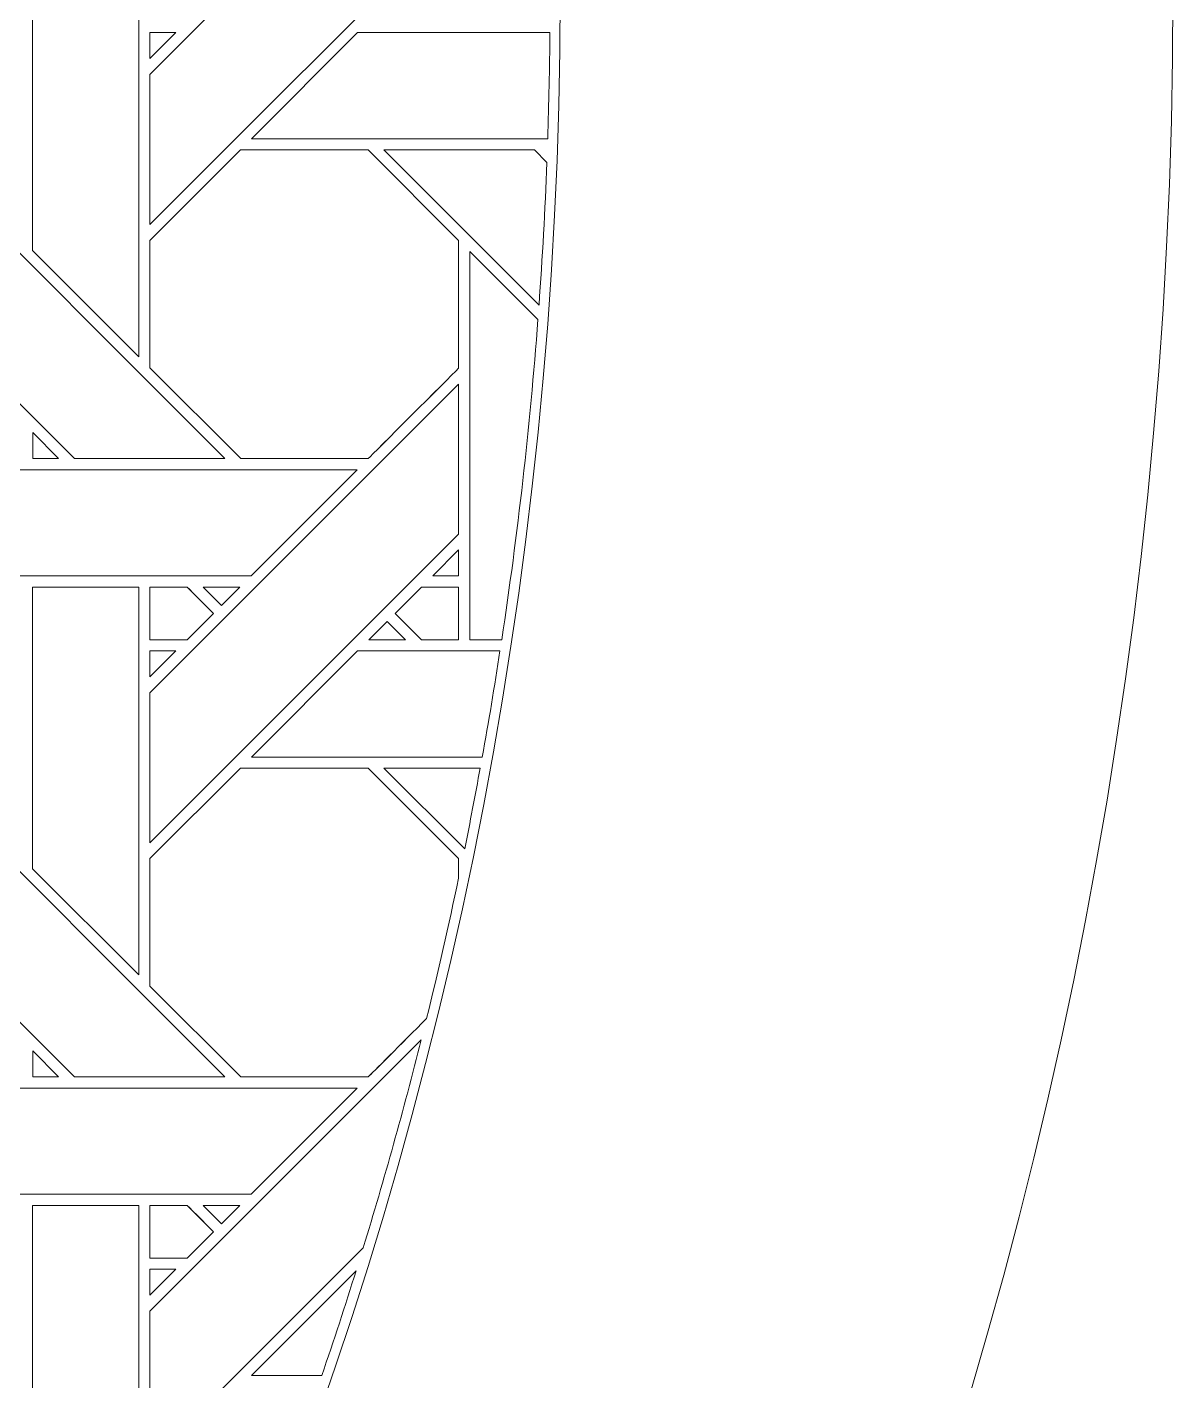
# Model space of a CAD drawing. Header units: inches. Extents: x 4.9 to 19.9, y 1.6 to 16.6.
# Drawn here: x 18.124 to 19.883, y 6.968 to 9.046 of the extents above; entities that cross this region are included whole.
import ezdxf

# ---------------------------------------------------------------- set-up
doc = ezdxf.new("R2010")
doc.units = ezdxf.units.IN
doc.header["$MEASUREMENT"] = 0
doc.layers.add('Design', color=7, linetype='Continuous', lineweight=0)

msp = doc.modelspace()

# ---------------------------------------------------------------- linework, layer by layer
at = {"layer": 'Design'}
for points, knots in [([(12.3829, 16.5948), (8.2407, 16.5948), (4.8829, 13.2369), (4.8829, 9.0948), (4.8829, 4.9526), (8.2407, 1.5948), (12.3829, 1.5948), (16.525, 1.5948), (19.8829, 4.9526), (19.8829, 9.0948), (19.8829, 13.2369), (16.525, 16.5948), (12.3829, 16.5948)], [0, 0, 0, 0, 1, 1, 1, 2, 2, 2, 3, 3, 3, 4, 4, 4, 4]), ([(12.3829, 15.6543), (8.7601, 15.6543), (5.8233, 12.7175), (5.8233, 9.0948), (5.8233, 5.472), (8.7601, 2.5353), (12.3829, 2.5353), (16.0056, 2.5353), (18.9424, 5.472), (18.9424, 9.0948), (18.9424, 12.7175), (16.0056, 15.6543), (12.3829, 15.6543)], [0, 0, 0, 0, 1, 1, 1, 2, 2, 2, 3, 3, 3, 4, 4, 4, 4]), ([(18.3128, 8.743), (18.3128, 8.743), (18.3128, 8.9731), (18.3128, 8.9731), (18.3128, 8.9731), (18.7864, 9.4467), (18.7864, 9.4467), (18.7864, 9.4467), (18.7864, 9.2166), (18.7864, 9.2166), (18.7864, 9.2166), (18.3128, 8.743), (18.3128, 8.743)], [0, 0, 0, 0, 1, 1, 1, 2, 2, 2, 3, 3, 3, 4, 4, 4, 4]), ([(18.2956, 8.5401), (18.2956, 8.5401), (18.1327, 8.703), (18.1327, 8.703), (18.1327, 8.703), (18.1327, 9.1352), (18.1327, 9.1352), (18.1327, 9.1352), (18.2956, 9.1352), (18.2956, 9.1352), (18.2956, 9.1352), (18.2956, 8.5401), (18.2956, 8.5401)], [0, 0, 0, 0, 1, 1, 1, 2, 2, 2, 3, 3, 3, 4, 4, 4, 4]), ([(18.3526, 9.0373), (18.3526, 9.0373), (18.3128, 8.9975), (18.3128, 8.9975), (18.3128, 8.9975), (18.3128, 9.0373), (18.3128, 9.0373), (18.3128, 9.0373), (18.3526, 9.0373), (18.3526, 9.0373)], [0, 0, 0, 0, 1, 1, 1, 2, 2, 2, 3, 3, 3, 3]), ([(18.9232, 8.8745), (18.9232, 8.8745), (18.4686, 8.8745), (18.4686, 8.8745), (18.4686, 8.8745), (18.6314, 9.0373), (18.6314, 9.0373), (18.6314, 9.0373), (18.9266, 9.0373), (18.9266, 9.0373), (18.9261, 8.9828), (18.925, 8.9286), (18.9232, 8.8745)], [0, 0, 0, 0, 1, 1, 1, 2, 2, 2, 3, 3, 3, 4, 4, 4, 4]), ([(18.1967, 8.3837), (18.1967, 8.3837), (17.7232, 8.8573), (17.7232, 8.8573), (17.7232, 8.8573), (17.9541, 8.8573), (17.9541, 8.8573), (17.9541, 8.8573), (18.4278, 8.3837), (18.4278, 8.3837), (18.4278, 8.3837), (18.1967, 8.3837), (18.1967, 8.3837)], [0, 0, 0, 0, 1, 1, 1, 2, 2, 2, 3, 3, 3, 4, 4, 4, 4]), ([(18.4515, 8.8573), (18.4515, 8.8573), (18.6477, 8.8573), (18.6477, 8.8573), (18.6477, 8.8573), (18.7865, 8.7186), (18.7865, 8.7186), (18.7865, 8.7186), (18.7865, 8.5224), (18.7865, 8.5224), (18.7687, 8.5044), (18.6567, 8.3927), (18.6478, 8.3837), (18.6478, 8.3837), (18.452, 8.3837), (18.452, 8.3837), (18.452, 8.3837), (18.3128, 8.5229), (18.3128, 8.5229), (18.3128, 8.5229), (18.3128, 8.7186), (18.3128, 8.7186), (18.3128, 8.7186), (18.4515, 8.8573), (18.4515, 8.8573)], [0, 0, 0, 0, 1, 1, 1, 2, 2, 2, 3, 3, 3, 4, 4, 4, 5, 5, 5, 6, 6, 6, 7, 7, 7, 8, 8, 8, 8]), ([(18.7865, 8.5224), (18.7685, 8.5043), (18.6566, 8.3926), (18.6478, 8.3837), (18.6478, 8.3837), (18.452, 8.3837), (18.452, 8.3837), (18.452, 8.3837), (18.3128, 8.5229), (18.3128, 8.5229), (18.3128, 8.5229), (18.3128, 8.7186), (18.3128, 8.7186), (18.3128, 8.7186), (18.4515, 8.8573), (18.4515, 8.8573), (18.4515, 8.8573), (18.6477, 8.8573), (18.6477, 8.8573), (18.6477, 8.8573), (18.7865, 8.7186), (18.7865, 8.7186), (18.7865, 8.7186), (18.7865, 8.5224), (18.7865, 8.5224)], [0, 0, 0, 0, 1, 1, 1, 2, 2, 2, 3, 3, 3, 4, 4, 4, 5, 5, 5, 6, 6, 6, 7, 7, 7, 8, 8, 8, 8]), ([(18.9099, 8.6193), (18.9099, 8.6193), (18.6719, 8.8573), (18.6719, 8.8573), (18.6719, 8.8573), (18.9029, 8.8573), (18.9029, 8.8573), (18.9029, 8.8573), (18.922, 8.8382), (18.922, 8.8382), (18.9192, 8.7649), (18.9151, 8.692), (18.9099, 8.6193)], [0, 0, 0, 0, 1, 1, 1, 2, 2, 2, 3, 3, 3, 4, 4, 4, 4]), ([(18.8527, 8.1057), (18.8527, 8.1057), (18.8036, 8.1057), (18.8036, 8.1057), (18.8036, 8.1057), (18.8036, 8.7015), (18.8036, 8.7015), (18.8036, 8.7015), (18.9083, 8.5972), (18.9083, 8.5972), (18.8959, 8.4316), (18.8772, 8.2676), (18.8527, 8.1057)], [0, 0, 0, 0, 1, 1, 1, 2, 2, 2, 3, 3, 3, 4, 4, 4, 4]), ([(18.3128, 8.0244), (18.3128, 8.0244), (18.7864, 8.498), (18.7864, 8.498), (18.7864, 8.498), (18.7864, 8.2679), (18.7864, 8.2679), (18.7864, 8.2679), (18.3128, 7.7943), (18.3128, 7.7943), (18.3128, 7.7943), (18.3128, 8.0244), (18.3128, 8.0244)], [0, 0, 0, 0, 1, 1, 1, 2, 2, 2, 3, 3, 3, 4, 4, 4, 4]), ([(18.1328, 8.3837), (18.1328, 8.3837), (18.1328, 8.4235), (18.1328, 8.4235), (18.1328, 8.4235), (18.1725, 8.3837), (18.1725, 8.3837), (18.1725, 8.3837), (18.1328, 8.3837), (18.1328, 8.3837)], [0, 0, 0, 0, 1, 1, 1, 2, 2, 2, 3, 3, 3, 3]), ([(18.0349, 8.2037), (18.0349, 8.2037), (18.0349, 8.3664), (18.0349, 8.3664), (18.0349, 8.3664), (18.6306, 8.3664), (18.6306, 8.3664), (18.6306, 8.3664), (18.4679, 8.2037), (18.4679, 8.2037), (18.4679, 8.2037), (18.0349, 8.2037), (18.0349, 8.2037)], [0, 0, 0, 0, 1, 1, 1, 2, 2, 2, 3, 3, 3, 4, 4, 4, 4]), ([(18.7864, 8.2435), (18.7864, 8.2435), (18.7864, 8.2038), (18.7864, 8.2038), (18.7864, 8.2038), (18.7467, 8.2038), (18.7467, 8.2038), (18.7467, 8.2038), (18.7864, 8.2435), (18.7864, 8.2435)], [0, 0, 0, 0, 1, 1, 1, 2, 2, 2, 3, 3, 3, 3]), ([(18.2956, 8.1865), (18.2956, 8.1865), (18.2956, 7.5914), (18.2956, 7.5914), (18.2956, 7.5914), (18.1327, 7.7543), (18.1327, 7.7543), (18.1327, 7.7543), (18.1327, 8.1865), (18.1327, 8.1865), (18.1327, 8.1865), (18.2956, 8.1865), (18.2956, 8.1865)], [0, 0, 0, 0, 1, 1, 1, 2, 2, 2, 3, 3, 3, 4, 4, 4, 4]), ([(18.3699, 8.1865), (18.375, 8.1813), (18.4058, 8.1505), (18.4102, 8.1461), (18.4102, 8.1461), (18.3698, 8.1057), (18.3698, 8.1057), (18.3698, 8.1057), (18.3128, 8.1057), (18.3128, 8.1057), (18.3128, 8.1057), (18.3128, 8.1865), (18.3128, 8.1865), (18.3128, 8.1865), (18.3699, 8.1865), (18.3699, 8.1865)], [0, 0, 0, 0, 1, 1, 1, 2, 2, 2, 3, 3, 3, 4, 4, 4, 5, 5, 5, 5]), ([(18.3128, 8.1057), (18.3128, 8.1057), (18.3128, 8.1865), (18.3128, 8.1865), (18.3128, 8.1865), (18.3699, 8.1865), (18.3699, 8.1865), (18.3754, 8.1809), (18.4102, 8.1461), (18.4102, 8.1461), (18.4102, 8.1461), (18.3698, 8.1057), (18.3698, 8.1057), (18.3698, 8.1057), (18.3128, 8.1057), (18.3128, 8.1057)], [0, 0, 0, 0, 1, 1, 1, 2, 2, 2, 3, 3, 3, 4, 4, 4, 5, 5, 5, 5]), ([(18.3942, 8.1865), (18.3942, 8.1865), (18.4507, 8.1865), (18.4507, 8.1865), (18.4507, 8.1865), (18.4224, 8.1583), (18.4224, 8.1583), (18.4224, 8.1583), (18.3942, 8.1865), (18.3942, 8.1865)], [0, 0, 0, 0, 1, 1, 1, 2, 2, 2, 3, 3, 3, 3]), ([(18.7865, 8.1865), (18.7865, 8.1865), (18.7865, 8.1057), (18.7865, 8.1057), (18.7865, 8.1057), (18.7294, 8.1057), (18.7294, 8.1057), (18.7294, 8.1057), (18.689, 8.1461), (18.689, 8.1461), (18.689, 8.1461), (18.7294, 8.1865), (18.7294, 8.1865), (18.7294, 8.1865), (18.7865, 8.1865), (18.7865, 8.1865)], [0, 0, 0, 0, 1, 1, 1, 2, 2, 2, 3, 3, 3, 4, 4, 4, 5, 5, 5, 5]), ([(18.689, 8.1461), (18.689, 8.1461), (18.7294, 8.1865), (18.7294, 8.1865), (18.7294, 8.1865), (18.7865, 8.1865), (18.7865, 8.1865), (18.7865, 8.1865), (18.7865, 8.1057), (18.7865, 8.1057), (18.7865, 8.1057), (18.7294, 8.1057), (18.7294, 8.1057), (18.7294, 8.1057), (18.689, 8.1461), (18.689, 8.1461)], [0, 0, 0, 0, 1, 1, 1, 2, 2, 2, 3, 3, 3, 4, 4, 4, 5, 5, 5, 5]), ([(18.6768, 8.1339), (18.6768, 8.1339), (18.7051, 8.1057), (18.7051, 8.1057), (18.7051, 8.1057), (18.6486, 8.1057), (18.6486, 8.1057), (18.6486, 8.1057), (18.6768, 8.1339), (18.6768, 8.1339)], [0, 0, 0, 0, 1, 1, 1, 2, 2, 2, 3, 3, 3, 3]), ([(18.3526, 8.0885), (18.3526, 8.0885), (18.3128, 8.0487), (18.3128, 8.0487), (18.3128, 8.0487), (18.3128, 8.0885), (18.3128, 8.0885), (18.3128, 8.0885), (18.3526, 8.0885), (18.3526, 8.0885)], [0, 0, 0, 0, 1, 1, 1, 2, 2, 2, 3, 3, 3, 3]), ([(18.8228, 7.9257), (18.8228, 7.9257), (18.4686, 7.9257), (18.4686, 7.9257), (18.4686, 7.9257), (18.6314, 8.0885), (18.6314, 8.0885), (18.6314, 8.0885), (18.85, 8.0885), (18.85, 8.0885), (18.8416, 8.0341), (18.8326, 7.9798), (18.8228, 7.9257)], [0, 0, 0, 0, 1, 1, 1, 2, 2, 2, 3, 3, 3, 4, 4, 4, 4]), ([(18.1967, 7.435), (18.1967, 7.435), (17.7232, 7.9086), (17.7232, 7.9086), (17.7232, 7.9086), (17.9541, 7.9086), (17.9541, 7.9086), (17.9541, 7.9086), (18.4278, 7.435), (18.4278, 7.435), (18.4278, 7.435), (18.1967, 7.435), (18.1967, 7.435)], [0, 0, 0, 0, 1, 1, 1, 2, 2, 2, 3, 3, 3, 4, 4, 4, 4]), ([(18.7373, 7.5244), (18.6993, 7.4865), (18.6534, 7.4406), (18.6478, 7.435), (18.6478, 7.435), (18.4521, 7.435), (18.4521, 7.435), (18.4521, 7.435), (18.3128, 7.5742), (18.3128, 7.5742), (18.3128, 7.5742), (18.3128, 7.7699), (18.3128, 7.7699), (18.3128, 7.7699), (18.4515, 7.9086), (18.4515, 7.9086), (18.4515, 7.9086), (18.6477, 7.9086), (18.6477, 7.9086), (18.6477, 7.9086), (18.7865, 7.7699), (18.7865, 7.7699), (18.7865, 7.7699), (18.7865, 7.7401), (18.7865, 7.7401), (18.7712, 7.6677), (18.7549, 7.5958), (18.7373, 7.5244)], [0, 0, 0, 0, 1, 1, 1, 2, 2, 2, 3, 3, 3, 4, 4, 4, 5, 5, 5, 6, 6, 6, 7, 7, 7, 8, 8, 8, 9, 9, 9, 9]), ([(18.7865, 7.7401), (18.7712, 7.6677), (18.7549, 7.5958), (18.7373, 7.5244), (18.6992, 7.4864), (18.6532, 7.4404), (18.6478, 7.435), (18.6478, 7.435), (18.4521, 7.435), (18.4521, 7.435), (18.4521, 7.435), (18.3128, 7.5742), (18.3128, 7.5742), (18.3128, 7.5742), (18.3128, 7.7699), (18.3128, 7.7699), (18.3128, 7.7699), (18.4515, 7.9086), (18.4515, 7.9086), (18.4515, 7.9086), (18.6477, 7.9086), (18.6477, 7.9086), (18.6477, 7.9086), (18.7865, 7.7699), (18.7865, 7.7699), (18.7865, 7.7699), (18.7865, 7.7401), (18.7865, 7.7401)], [0, 0, 0, 0, 1, 1, 1, 2, 2, 2, 3, 3, 3, 4, 4, 4, 5, 5, 5, 6, 6, 6, 7, 7, 7, 8, 8, 8, 9, 9, 9, 9]), ([(18.7958, 7.7847), (18.7958, 7.7847), (18.6719, 7.9086), (18.6719, 7.9086), (18.6719, 7.9086), (18.8196, 7.9086), (18.8196, 7.9086), (18.812, 7.8672), (18.8041, 7.8259), (18.7958, 7.7847)], [0, 0, 0, 0, 1, 1, 1, 2, 2, 2, 3, 3, 3, 3]), ([(18.6401, 7.1729), (18.6401, 7.1729), (18.3128, 6.8455), (18.3128, 6.8455), (18.3128, 6.8455), (18.3128, 7.0756), (18.3128, 7.0756), (18.3128, 7.0756), (18.7291, 7.4919), (18.7291, 7.4919), (18.7021, 7.3845), (18.6724, 7.2781), (18.6401, 7.1729)], [0, 0, 0, 0, 1, 1, 1, 2, 2, 2, 3, 3, 3, 4, 4, 4, 4]), ([(18.1328, 7.4349), (18.1328, 7.4349), (18.1328, 7.4747), (18.1328, 7.4747), (18.1328, 7.4747), (18.1725, 7.4349), (18.1725, 7.4349), (18.1725, 7.4349), (18.1328, 7.4349), (18.1328, 7.4349)], [0, 0, 0, 0, 1, 1, 1, 2, 2, 2, 3, 3, 3, 3]), ([(18.0349, 7.255), (18.0349, 7.255), (18.0349, 7.4177), (18.0349, 7.4177), (18.0349, 7.4177), (18.6306, 7.4177), (18.6306, 7.4177), (18.6306, 7.4177), (18.4679, 7.255), (18.4679, 7.255), (18.4679, 7.255), (18.0349, 7.255), (18.0349, 7.255)], [0, 0, 0, 0, 1, 1, 1, 2, 2, 2, 3, 3, 3, 4, 4, 4, 4]), ([(18.2956, 7.2377), (18.2956, 7.2377), (18.2956, 6.6426), (18.2956, 6.6426), (18.2956, 6.6426), (18.1327, 6.8055), (18.1327, 6.8055), (18.1327, 6.8055), (18.1327, 7.2377), (18.1327, 7.2377), (18.1327, 7.2377), (18.2956, 7.2377), (18.2956, 7.2377)], [0, 0, 0, 0, 1, 1, 1, 2, 2, 2, 3, 3, 3, 4, 4, 4, 4]), ([(18.3128, 7.1569), (18.3128, 7.1569), (18.3128, 7.2377), (18.3128, 7.2377), (18.3128, 7.2377), (18.3699, 7.2377), (18.3699, 7.2377), (18.375, 7.2326), (18.4058, 7.2018), (18.4102, 7.1974), (18.4102, 7.1974), (18.3698, 7.1569), (18.3698, 7.1569), (18.3698, 7.1569), (18.3128, 7.1569), (18.3128, 7.1569)], [0, 0, 0, 0, 1, 1, 1, 2, 2, 2, 3, 3, 3, 4, 4, 4, 5, 5, 5, 5]), ([(18.3128, 7.1569), (18.3128, 7.1569), (18.3128, 7.2377), (18.3128, 7.2377), (18.3128, 7.2377), (18.3699, 7.2377), (18.3699, 7.2377), (18.3755, 7.2322), (18.4102, 7.1974), (18.4102, 7.1974), (18.4102, 7.1974), (18.3698, 7.1569), (18.3698, 7.1569), (18.3698, 7.1569), (18.3128, 7.1569), (18.3128, 7.1569)], [0, 0, 0, 0, 1, 1, 1, 2, 2, 2, 3, 3, 3, 4, 4, 4, 5, 5, 5, 5]), ([(18.3942, 7.2377), (18.3942, 7.2377), (18.4507, 7.2377), (18.4507, 7.2377), (18.4507, 7.2377), (18.4224, 7.2096), (18.4224, 7.2096), (18.4224, 7.2096), (18.3942, 7.2377), (18.3942, 7.2377)], [0, 0, 0, 0, 1, 1, 1, 2, 2, 2, 3, 3, 3, 3]), ([(18.3526, 7.1398), (18.3526, 7.1398), (18.3128, 7.1), (18.3128, 7.1), (18.3128, 7.1), (18.3128, 7.1398), (18.3128, 7.1398), (18.3128, 7.1398), (18.3526, 7.1398), (18.3526, 7.1398)], [0, 0, 0, 0, 1, 1, 1, 2, 2, 2, 3, 3, 3, 3]), ([(18.5766, 6.977), (18.5766, 6.977), (18.4686, 6.977), (18.4686, 6.977), (18.4686, 6.977), (18.6292, 7.1376), (18.6292, 7.1376), (18.6124, 7.0838), (18.5948, 7.0302), (18.5766, 6.977)], [0, 0, 0, 0, 1, 1, 1, 2, 2, 2, 3, 3, 3, 3])]:
    msp.add_open_spline(points, degree=3, knots=knots, dxfattribs=at)

doc.saveas('drawing.dxf')
